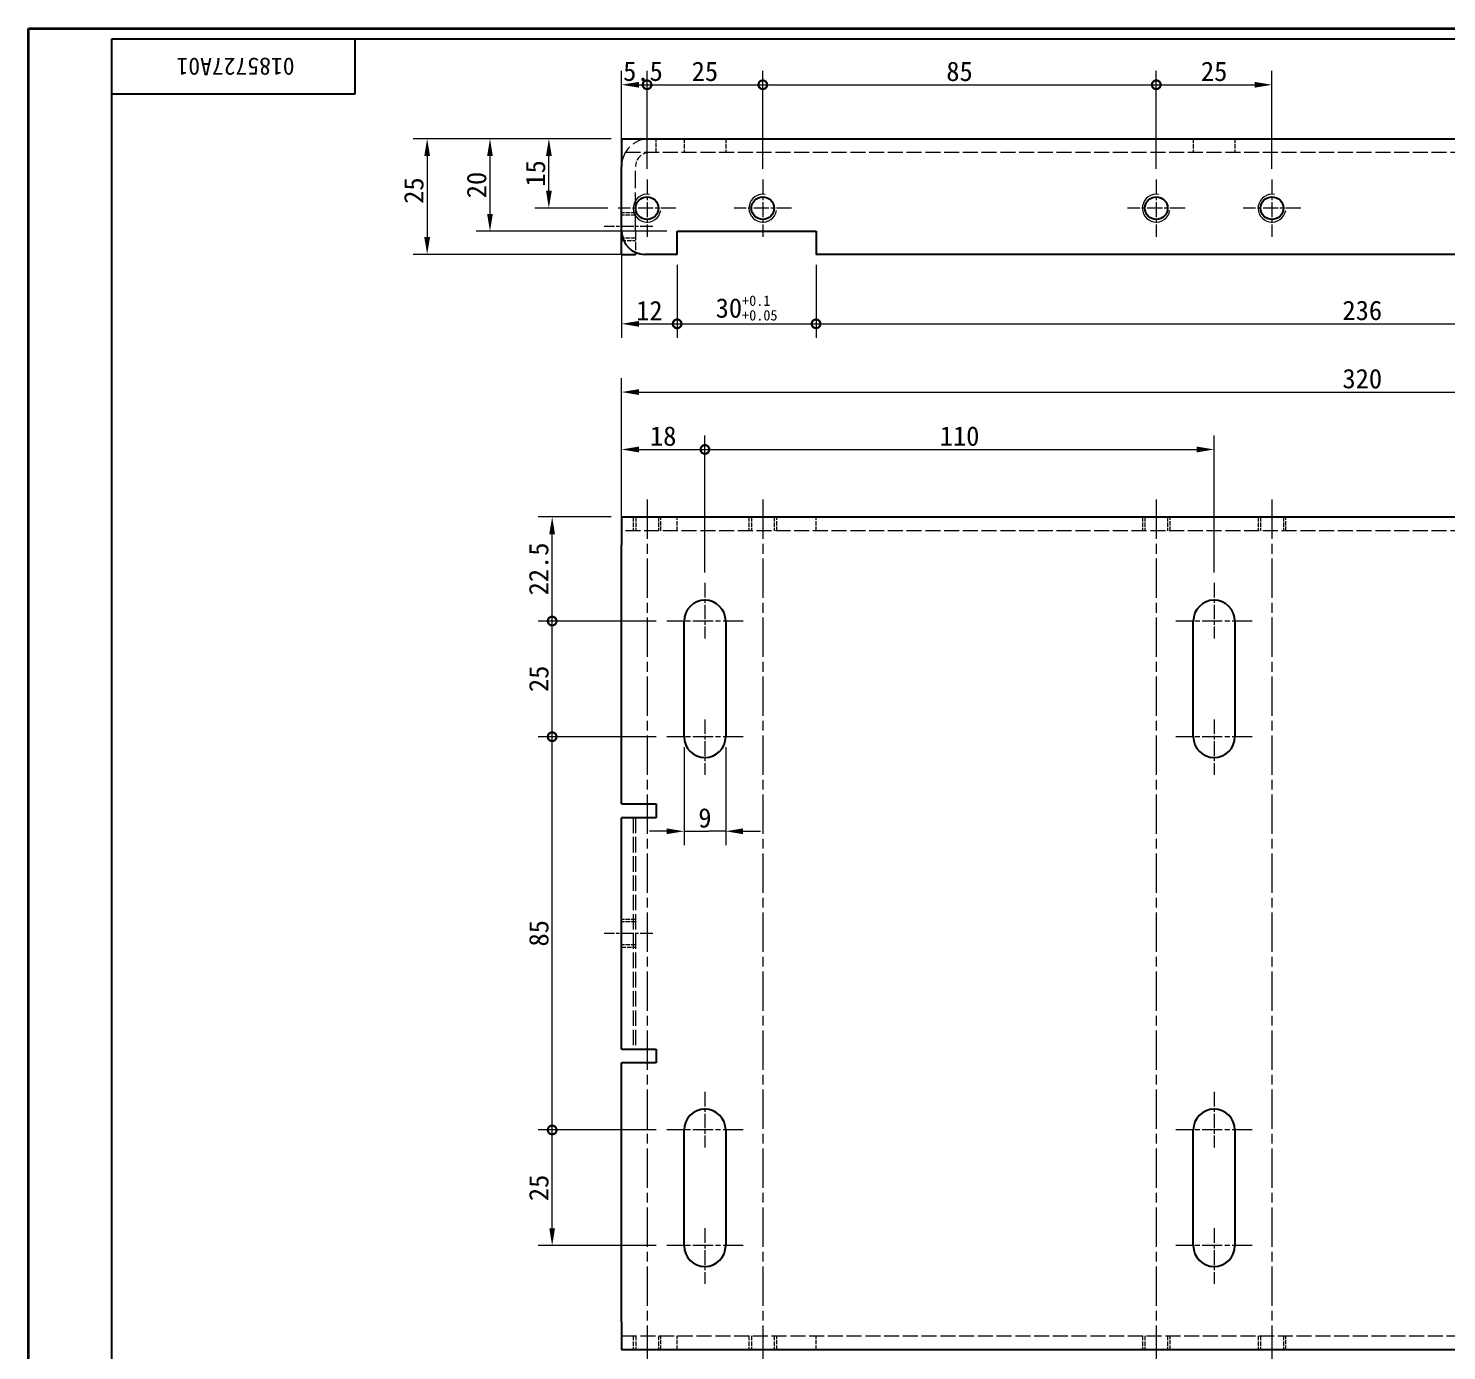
# Model space of a CAD drawing. Header units: millimetres. Extents: x 9 to 622, y 8 to 437.
# Drawn here: x 9 to 315.4, y 151.4 to 437.3 of the extents above; entities that cross this region are included whole.
import ezdxf

# ---------------------------------------------------------------- set-up
doc = ezdxf.new("R2010")
doc.units = ezdxf.units.MM
doc.header["$LTSCALE"] = 1.5
doc.linetypes.add('CHAIN', pattern=[0.3543, 0.2362, -0.0295, 0.0591, -0.0295])
doc.linetypes.add('DASHED', pattern=[0.2067, 0.1654, -0.0413])
for name, color, linetype, lineweight, true_color in [('中心标记 (ISO)', 1, 'CHAIN', 18, 0xff0000), ('中心线 (ISO)', 1, 'CHAIN', 18, 0xff0000), ('尺寸 (ISO)', 7, 'Continuous', 18, 0x008000), ('隐藏 (ISO)', 5, 'DASHED', 18, 0x0000ff)]:
    doc.layers.add(name, color=color, linetype=linetype, lineweight=lineweight, true_color=true_color)
for name, color, linetype, lineweight in [('可见 (ISO)', 7, 'Continuous', 25), ('可见窄的 (ISO)', 7, 'Continuous', 18), ('图框 (ISO)', 7, 'Continuous', 35)]:
    doc.layers.add(name, color=color, linetype=linetype, lineweight=lineweight)
doc.styles.add('文本样式74', font='SimSun.ttf')
doc.styles.add('最新国标', font='simfang.ttf')
doc.dimstyles.new('默认 (GB)', dxfattribs={"dimscale": 1.5, "dimtxt": 2.8, "dimasz": 2.5, "dimexe": 2, "dimexo": 1.5, "dimgap": 0.5, "dimtad": 1, "dimtoh": 1, "dimdsep": 46, "dimtxsty": '最新国标', "dimcen": 0.09, "dimdle": 10, "dimclrd": 256, "dimclre": 256, "dimclrt": 256, "dimaunit": 1, "dimadec": 3, "dimazin": 2, "dimtfac": 0.535714, "dimtdec": 3, "dimtmove": 0, "dimatfit": 3, "dimfxl": 0, "dimtolj": 1, "dimlwd": -1, "dimlwe": -1, "dimarcsym": 0})

# ---------------------------------------------------------------- blocks, each defined once
blk = doc.blocks.new('图框 最新国标')
at = {"layer": '图框 (ISO)'}
for p, q in [((6, 7), (6, 291.5)), ((6, 291.5), (414.5, 291.5))]:
    blk.add_line(p, q, dxfattribs=at)
at = {"layer": '图框 (ISO)', "color": 7, "linetype": 'Continuous', "lineweight": 25}
for p, q in [((18, 290), (413, 290)), ((18, 7), (18, 290)), ((18, 290), (413, 290)), ((53, 290), (53, 282)), ((53, 282), (18, 282))]:
    blk.add_line(p, q, dxfattribs=at)
at = {"layer": '图框 (ISO)', "style": '文本样式74'}
blk.add_attdef('零件代号_001', (44.34, 287.25), '', height=2.5, rotation=180, dxfattribs=at)
blk = doc.blocks.new('_DotSmall')
at = {"color": 0, "linetype": 'ByBlock', "const_width": 0.5}
blk.add_lwpolyline([(-0.0625, 0, 1), (0.0625, 0, 1)], format="xyb", close=True, dxfattribs=at)
blk = doc.blocks.new('*D5')
at = {"layer": 'Defpoints', "color": 0, "transparency": 16777216}
for p in [(142.65, 425.06), (137.15, 407.39), (142.65, 404.6)]:
    blk.add_point(p, dxfattribs=at)
at = {"layer": '尺寸 (ISO)', "color": 116, "true_color": 0x00803f, "transparency": 16777216}
for p, q in [((137.15, 409.64), (137.15, 428.06)), ((142.65, 406.85), (142.65, 428.06)), ((140.9, 425.06), (142.65, 425.06))]:
    blk.add_line(p, q, dxfattribs=at)
blk.add_solid([(140.9, 425.68), (140.9, 424.43), (137.15, 425.06)], dxfattribs=at)
at = {"layer": '尺寸 (ISO)', "color": 116, "true_color": 0x00803f, "transparency": 16777216, "xscale": 3.75, "yscale": 3.75, "zscale": 3.75}
blk.add_blockref('_DotSmall', (142.65, 425.06), dxfattribs=at)
at = {"layer": '尺寸 (ISO)', "transparency": 16777216, "insert": (141.77, 427.95), "char_height": 4.2, "attachment_point": 5, "style": '最新国标'}
blk.add_mtext('\\A1;5.5', dxfattribs=at)
blk = doc.blocks.new('*D7')
at = {"layer": 'Defpoints', "color": 0, "transparency": 16777216}
for p in [(167.65, 425.06), (142.65, 404.6), (167.65, 404.6)]:
    blk.add_point(p, dxfattribs=at)
at = {"layer": '尺寸 (ISO)', "color": 116, "true_color": 0x00803f, "transparency": 16777216}
for p, q in [((142.65, 406.85), (142.65, 428.06)), ((167.65, 406.85), (167.65, 428.06)), ((142.65, 425.06), (167.65, 425.06))]:
    blk.add_line(p, q, dxfattribs=at)
at = {"layer": '尺寸 (ISO)', "color": 116, "true_color": 0x00803f, "transparency": 16777216, "xscale": 3.75, "yscale": 3.75, "zscale": 3.75, "rotation": 180}
blk.add_blockref('_DotSmall', (142.65, 425.06), dxfattribs=at)
at = {"layer": '尺寸 (ISO)', "color": 116, "true_color": 0x00803f, "transparency": 16777216, "xscale": 3.75, "yscale": 3.75, "zscale": 3.75}
blk.add_blockref('_DotSmall', (167.65, 425.06), dxfattribs=at)
at = {"layer": '尺寸 (ISO)', "transparency": 16777216, "insert": (155.15, 427.93), "char_height": 4.2, "attachment_point": 5, "style": '最新国标'}
blk.add_mtext('\\A1;25', dxfattribs=at)
blk = doc.blocks.new('*D8')
at = {"layer": 'Defpoints', "color": 0, "transparency": 16777216}
for p in [(252.65, 425.06), (167.65, 404.6), (252.65, 404.6)]:
    blk.add_point(p, dxfattribs=at)
at = {"layer": '尺寸 (ISO)', "color": 116, "true_color": 0x00803f, "transparency": 16777216}
for p, q in [((167.65, 406.85), (167.65, 428.06)), ((252.65, 406.85), (252.65, 428.06)), ((167.65, 425.06), (252.65, 425.06))]:
    blk.add_line(p, q, dxfattribs=at)
at = {"layer": '尺寸 (ISO)', "color": 116, "true_color": 0x00803f, "transparency": 16777216, "xscale": 3.75, "yscale": 3.75, "zscale": 3.75, "rotation": 180}
blk.add_blockref('_DotSmall', (167.65, 425.06), dxfattribs=at)
at = {"layer": '尺寸 (ISO)', "color": 116, "true_color": 0x00803f, "transparency": 16777216, "xscale": 3.75, "yscale": 3.75, "zscale": 3.75}
blk.add_blockref('_DotSmall', (252.65, 425.06), dxfattribs=at)
at = {"layer": '尺寸 (ISO)', "transparency": 16777216, "insert": (210.15, 427.93), "char_height": 4.2, "attachment_point": 5, "style": '最新国标'}
blk.add_mtext('\\A1;85', dxfattribs=at)
blk = doc.blocks.new('*D9')
at = {"layer": 'Defpoints', "color": 0, "transparency": 16777216}
for p in [(277.65, 425.06), (252.65, 404.6), (277.65, 404.6)]:
    blk.add_point(p, dxfattribs=at)
at = {"layer": '尺寸 (ISO)', "color": 116, "true_color": 0x00803f, "transparency": 16777216}
for p, q in [((252.65, 406.85), (252.65, 428.06)), ((277.65, 406.85), (277.65, 428.06)), ((252.65, 425.06), (273.9, 425.06))]:
    blk.add_line(p, q, dxfattribs=at)
blk.add_solid([(273.9, 425.68), (273.9, 424.43), (277.65, 425.06)], dxfattribs=at)
at = {"layer": '尺寸 (ISO)', "color": 116, "true_color": 0x00803f, "transparency": 16777216, "xscale": 3.75, "yscale": 3.75, "zscale": 3.75, "rotation": 180}
blk.add_blockref('_DotSmall', (252.65, 425.06), dxfattribs=at)
at = {"layer": '尺寸 (ISO)', "transparency": 16777216, "insert": (265.15, 427.93), "char_height": 4.2, "attachment_point": 5, "style": '最新国标'}
blk.add_mtext('\\A1;25', dxfattribs=at)
blk = doc.blocks.new('*D10')
at = {"layer": 'Defpoints', "color": 0, "transparency": 16777216}
for p in [(137.15, 393.39), (149.15, 388.39), (149.15, 373.39)]:
    blk.add_point(p, dxfattribs=at)
at = {"layer": '尺寸 (ISO)', "color": 116, "true_color": 0x00803f, "transparency": 16777216}
for p, q in [((137.15, 391.14), (137.15, 370.39)), ((149.15, 386.14), (149.15, 370.39)), ((140.9, 373.39), (149.15, 373.39))]:
    blk.add_line(p, q, dxfattribs=at)
blk.add_solid([(140.9, 374.01), (140.9, 372.76), (137.15, 373.39)], dxfattribs=at)
at = {"layer": '尺寸 (ISO)', "color": 116, "true_color": 0x00803f, "transparency": 16777216, "xscale": 3.75, "yscale": 3.75, "zscale": 3.75}
blk.add_blockref('_DotSmall', (149.15, 373.39), dxfattribs=at)
at = {"layer": '尺寸 (ISO)', "transparency": 16777216, "insert": (143.15, 376.24), "char_height": 4.2, "attachment_point": 5, "style": '最新国标'}
blk.add_mtext('\\A1;12', dxfattribs=at)
blk = doc.blocks.new('*D11')
at = {"layer": 'Defpoints', "color": 0, "transparency": 16777216}
for p in [(149.15, 388.39), (179.15, 388.39), (179.15, 373.39)]:
    blk.add_point(p, dxfattribs=at)
at = {"layer": '尺寸 (ISO)', "color": 116, "true_color": 0x00803f, "transparency": 16777216}
for p, q in [((149.15, 386.14), (149.15, 370.39)), ((179.15, 386.14), (179.15, 370.39)), ((149.15, 373.39), (179.15, 373.39))]:
    blk.add_line(p, q, dxfattribs=at)
at = {"layer": '尺寸 (ISO)', "color": 116, "true_color": 0x00803f, "transparency": 16777216, "xscale": 3.75, "yscale": 3.75, "zscale": 3.75, "rotation": 180}
blk.add_blockref('_DotSmall', (149.15, 373.39), dxfattribs=at)
at = {"layer": '尺寸 (ISO)', "color": 116, "true_color": 0x00803f, "transparency": 16777216, "xscale": 3.75, "yscale": 3.75, "zscale": 3.75}
blk.add_blockref('_DotSmall', (179.15, 373.39), dxfattribs=at)
at = {"layer": '尺寸 (ISO)', "transparency": 16777216, "insert": (164.15, 376.81), "char_height": 4.2, "attachment_point": 5, "style": '最新国标'}
blk.add_mtext('\\A1;30{\\H2.25;\\S+0.1^ +0.05;}', dxfattribs=at)
blk = doc.blocks.new('*D12')
at = {"layer": 'Defpoints', "color": 0, "transparency": 16777216}
for p in [(179.15, 388.39), (415.15, 388.39), (415.15, 373.39)]:
    blk.add_point(p, dxfattribs=at)
at = {"layer": '尺寸 (ISO)', "color": 116, "true_color": 0x00803f, "transparency": 16777216}
for p, q in [((179.15, 386.14), (179.15, 370.39)), ((415.15, 386.14), (415.15, 370.39)), ((179.15, 373.39), (415.15, 373.39))]:
    blk.add_line(p, q, dxfattribs=at)
at = {"layer": '尺寸 (ISO)', "color": 116, "true_color": 0x00803f, "transparency": 16777216, "xscale": 3.75, "yscale": 3.75, "zscale": 3.75, "rotation": 180}
blk.add_blockref('_DotSmall', (179.15, 373.39), dxfattribs=at)
at = {"layer": '尺寸 (ISO)', "color": 116, "true_color": 0x00803f, "transparency": 16777216, "xscale": 3.75, "yscale": 3.75, "zscale": 3.75}
blk.add_blockref('_DotSmall', (415.15, 373.39), dxfattribs=at)
at = {"layer": '尺寸 (ISO)', "transparency": 16777216, "insert": (297.15, 376.26), "char_height": 4.2, "attachment_point": 5, "style": '最新国标'}
blk.add_mtext('\\A1;236', dxfattribs=at)
blk = doc.blocks.new('*D14')
at = {"layer": 'Defpoints', "color": 0, "transparency": 16777216}
for p in [(137.15, 413.39), (108.72, 393.39), (149.15, 393.39)]:
    blk.add_point(p, dxfattribs=at)
at = {"layer": '尺寸 (ISO)', "color": 116, "true_color": 0x00803f, "transparency": 16777216}
for p, q in [((134.9, 413.39), (105.72, 413.39)), ((108.72, 409.64), (108.72, 397.14)), ((146.9, 393.39), (105.72, 393.39))]:
    blk.add_line(p, q, dxfattribs=at)
for points in [[(108.09, 409.64), (109.34, 409.64), (108.72, 413.39)], [(108.09, 397.14), (109.34, 397.14), (108.72, 393.39)]]:
    blk.add_solid(points, dxfattribs=at)
at = {"layer": '尺寸 (ISO)', "transparency": 16777216, "insert": (105.84, 403.39), "char_height": 4.2, "attachment_point": 5, "rotation": 90, "style": '最新国标'}
blk.add_mtext('\\A1;20', dxfattribs=at)
blk = doc.blocks.new('*D15')
at = {"layer": 'Defpoints', "color": 0, "transparency": 16777216}
for p in [(137.15, 413.39), (95.15, 388.39), (142.15, 388.39)]:
    blk.add_point(p, dxfattribs=at)
at = {"layer": '尺寸 (ISO)', "color": 116, "true_color": 0x00803f, "transparency": 16777216}
for p, q in [((134.9, 413.39), (92.15, 413.39)), ((95.15, 409.64), (95.15, 392.14)), ((139.9, 388.39), (92.15, 388.39))]:
    blk.add_line(p, q, dxfattribs=at)
for points in [[(94.52, 409.64), (95.77, 409.64), (95.15, 413.39)], [(94.52, 392.14), (95.77, 392.14), (95.15, 388.39)]]:
    blk.add_solid(points, dxfattribs=at)
at = {"layer": '尺寸 (ISO)', "transparency": 16777216, "insert": (92.28, 402.18), "char_height": 4.2, "attachment_point": 5, "rotation": 90, "style": '最新国标'}
blk.add_mtext('\\A1;25', dxfattribs=at)
blk = doc.blocks.new('*D17')
at = {"layer": 'Defpoints', "color": 0, "transparency": 16777216}
for p in [(122.15, 199.14), (146.9, 199.14), (146.9, 174.14)]:
    blk.add_point(p, dxfattribs=at)
at = {"layer": '尺寸 (ISO)', "color": 116, "true_color": 0x00803f, "transparency": 16777216}
for p, q in [((144.65, 199.14), (119.15, 199.14)), ((122.15, 177.89), (122.15, 199.14)), ((144.65, 174.14), (119.15, 174.14))]:
    blk.add_line(p, q, dxfattribs=at)
blk.add_solid([(121.52, 177.89), (122.77, 177.89), (122.15, 174.14)], dxfattribs=at)
at = {"layer": '尺寸 (ISO)', "color": 116, "true_color": 0x00803f, "transparency": 16777216, "xscale": 3.75, "yscale": 3.75, "zscale": 3.75, "rotation": 90}
blk.add_blockref('_DotSmall', (122.15, 199.14), dxfattribs=at)
at = {"layer": '尺寸 (ISO)', "transparency": 16777216, "insert": (119.28, 186.62), "char_height": 4.2, "attachment_point": 5, "rotation": 90, "style": '最新国标'}
blk.add_mtext('\\A1;25', dxfattribs=at)
blk = doc.blocks.new('*D18')
at = {"layer": 'Defpoints', "color": 0, "transparency": 16777216}
for p in [(122.15, 331.64), (137.15, 331.64), (146.9, 309.14)]:
    blk.add_point(p, dxfattribs=at)
at = {"layer": '尺寸 (ISO)', "color": 116, "true_color": 0x00803f, "transparency": 16777216}
for p, q in [((134.9, 331.64), (119.15, 331.64)), ((122.15, 309.14), (122.15, 327.89)), ((144.65, 309.14), (119.15, 309.14))]:
    blk.add_line(p, q, dxfattribs=at)
blk.add_solid([(121.52, 327.89), (122.77, 327.89), (122.15, 331.64)], dxfattribs=at)
at = {"layer": '尺寸 (ISO)', "color": 116, "true_color": 0x00803f, "transparency": 16777216, "xscale": 3.75, "yscale": 3.75, "zscale": 3.75, "rotation": 270}
blk.add_blockref('_DotSmall', (122.15, 309.14), dxfattribs=at)
at = {"layer": '尺寸 (ISO)', "transparency": 16777216, "insert": (119.26, 320.4), "char_height": 4.2, "attachment_point": 5, "rotation": 90, "style": '最新国标'}
blk.add_mtext('\\A1;22.5', dxfattribs=at)
blk = doc.blocks.new('*D19')
at = {"layer": 'Defpoints', "color": 0, "transparency": 16777216}
for p in [(122.15, 309.14), (146.9, 309.14), (146.9, 284.14)]:
    blk.add_point(p, dxfattribs=at)
at = {"layer": '尺寸 (ISO)', "color": 116, "true_color": 0x00803f, "transparency": 16777216}
for p, q in [((144.65, 309.14), (119.15, 309.14)), ((122.15, 284.14), (122.15, 309.14)), ((144.65, 284.14), (119.15, 284.14))]:
    blk.add_line(p, q, dxfattribs=at)
at = {"layer": '尺寸 (ISO)', "color": 116, "true_color": 0x00803f, "transparency": 16777216, "xscale": 3.75, "yscale": 3.75, "zscale": 3.75}
for p, rotation in [((122.15, 309.14), 90), ((122.15, 284.14), 270)]:
    blk.add_blockref('_DotSmall', p, dxfattribs=dict(at, rotation=rotation))
at = {"layer": '尺寸 (ISO)', "transparency": 16777216, "insert": (119.28, 296.65), "char_height": 4.2, "attachment_point": 5, "rotation": 90, "style": '最新国标'}
blk.add_mtext('\\A1;25', dxfattribs=at)
blk = doc.blocks.new('*D20')
at = {"layer": 'Defpoints', "color": 0, "transparency": 16777216}
for p in [(122.15, 284.14), (146.9, 284.14), (146.9, 199.14)]:
    blk.add_point(p, dxfattribs=at)
at = {"layer": '尺寸 (ISO)', "color": 116, "true_color": 0x00803f, "transparency": 16777216}
for p, q in [((144.65, 284.14), (119.15, 284.14)), ((122.15, 199.14), (122.15, 284.14)), ((144.65, 199.14), (119.15, 199.14))]:
    blk.add_line(p, q, dxfattribs=at)
at = {"layer": '尺寸 (ISO)', "color": 116, "true_color": 0x00803f, "transparency": 16777216, "xscale": 3.75, "yscale": 3.75, "zscale": 3.75}
for p, rotation in [((122.15, 284.14), 90), ((122.15, 199.14), 270)]:
    blk.add_blockref('_DotSmall', p, dxfattribs=dict(at, rotation=rotation))
at = {"layer": '尺寸 (ISO)', "transparency": 16777216, "insert": (119.28, 241.65), "char_height": 4.2, "attachment_point": 5, "rotation": 90, "style": '最新国标'}
blk.add_mtext('\\A1;85', dxfattribs=at)
blk = doc.blocks.new('*D21')
at = {"layer": 'Defpoints', "color": 0, "transparency": 16777216}
for p in [(121.44, 413.39), (137.15, 413.39), (136.44, 398.39)]:
    blk.add_point(p, dxfattribs=at)
at = {"layer": '尺寸 (ISO)', "color": 116, "true_color": 0x00803f, "transparency": 16777216}
for p, q in [((134.9, 413.39), (118.44, 413.39)), ((121.44, 402.14), (121.44, 409.64)), ((134.19, 398.39), (118.44, 398.39))]:
    blk.add_line(p, q, dxfattribs=at)
for points in [[(120.82, 409.64), (122.07, 409.64), (121.44, 413.39)], [(120.82, 402.14), (122.07, 402.14), (121.44, 398.39)]]:
    blk.add_solid(points, dxfattribs=at)
at = {"layer": '尺寸 (ISO)', "transparency": 16777216, "insert": (118.57, 405.89), "char_height": 4.2, "attachment_point": 5, "rotation": 90, "style": '最新国标'}
blk.add_mtext('\\A1;15', dxfattribs=at)
blk = doc.blocks.new('*D27')
at = {"layer": 'Defpoints', "color": 0, "transparency": 16777216}
for p in [(155.15, 346.23), (137.15, 325.64), (155.15, 317.39)]:
    blk.add_point(p, dxfattribs=at)
at = {"layer": '尺寸 (ISO)', "color": 116, "true_color": 0x00803f, "transparency": 16777216}
for p, q in [((137.15, 327.89), (137.15, 349.23)), ((140.9, 346.23), (155.15, 346.23)), ((155.15, 319.64), (155.15, 349.23))]:
    blk.add_line(p, q, dxfattribs=at)
blk.add_solid([(140.9, 346.85), (140.9, 345.6), (137.15, 346.23)], dxfattribs=at)
at = {"layer": '尺寸 (ISO)', "color": 116, "true_color": 0x00803f, "transparency": 16777216, "xscale": 3.75, "yscale": 3.75, "zscale": 3.75}
blk.add_blockref('_DotSmall', (155.15, 346.23), dxfattribs=at)
at = {"layer": '尺寸 (ISO)', "transparency": 16777216, "insert": (146.13, 349.1), "char_height": 4.2, "attachment_point": 5, "style": '最新国标'}
blk.add_mtext('\\A1;18', dxfattribs=at)
blk = doc.blocks.new('*D28')
at = {"layer": 'Defpoints', "color": 0, "transparency": 16777216}
for p in [(265.15, 346.23), (155.15, 317.39), (265.15, 317.39)]:
    blk.add_point(p, dxfattribs=at)
at = {"layer": '尺寸 (ISO)', "color": 116, "true_color": 0x00803f, "transparency": 16777216}
for p, q in [((155.15, 319.64), (155.15, 349.23)), ((155.15, 346.23), (261.4, 346.23)), ((265.15, 319.64), (265.15, 349.23))]:
    blk.add_line(p, q, dxfattribs=at)
blk.add_solid([(261.4, 346.85), (261.4, 345.6), (265.15, 346.23)], dxfattribs=at)
at = {"layer": '尺寸 (ISO)', "color": 116, "true_color": 0x00803f, "transparency": 16777216, "xscale": 3.75, "yscale": 3.75, "zscale": 3.75, "rotation": 180}
blk.add_blockref('_DotSmall', (155.15, 346.23), dxfattribs=at)
at = {"layer": '尺寸 (ISO)', "transparency": 16777216, "insert": (210.16, 349.1), "char_height": 4.2, "attachment_point": 5, "style": '最新国标'}
blk.add_mtext('\\A1;110', dxfattribs=at)
blk = doc.blocks.new('*D29')
at = {"layer": 'Defpoints', "color": 0, "transparency": 16777216}
for p in [(150.65, 284.14), (159.65, 284.14), (159.65, 263.7)]:
    blk.add_point(p, dxfattribs=at)
at = {"layer": '尺寸 (ISO)', "color": 116, "true_color": 0x00803f, "transparency": 16777216}
for p, q in [((150.65, 281.89), (150.65, 260.7)), ((159.65, 281.89), (159.65, 260.7)), ((146.9, 263.7), (143.15, 263.7)), ((150.65, 263.7), (154.4, 263.7)), ((154.4, 263.7), (155.9, 263.7)), ((159.65, 263.7), (155.9, 263.7)), ((163.4, 263.7), (167.15, 263.7))]:
    blk.add_line(p, q, dxfattribs=at)
for points in [[(146.9, 264.33), (146.9, 263.08), (150.65, 263.7)], [(163.4, 264.33), (163.4, 263.08), (159.65, 263.7)]]:
    blk.add_solid(points, dxfattribs=at)
at = {"layer": '尺寸 (ISO)', "transparency": 16777216, "insert": (155.15, 266.58), "char_height": 4.2, "attachment_point": 5, "style": '最新国标'}
blk.add_mtext('\\A1;9', dxfattribs=at)
blk = doc.blocks.new('*D45')
at = {"layer": 'Defpoints', "color": 0, "transparency": 16777216}
for p in [(457.15, 358.64), (137.15, 325.64), (457.15, 325.64)]:
    blk.add_point(p, dxfattribs=at)
at = {"layer": '尺寸 (ISO)', "color": 116, "true_color": 0x00803f, "transparency": 16777216}
for p, q in [((137.15, 327.89), (137.15, 361.64)), ((457.15, 327.89), (457.15, 361.64)), ((140.9, 358.64), (453.4, 358.64))]:
    blk.add_line(p, q, dxfattribs=at)
for points in [[(140.9, 359.26), (140.9, 358.01), (137.15, 358.64)], [(453.4, 359.26), (453.4, 358.01), (457.15, 358.64)]]:
    blk.add_solid(points, dxfattribs=at)
at = {"layer": '尺寸 (ISO)', "transparency": 16777216, "insert": (297.15, 361.51), "char_height": 4.2, "attachment_point": 5, "style": '最新国标'}
blk.add_mtext('\\A1;320', dxfattribs=at)

msp = doc.modelspace()

# ---------------------------------------------------------------- linework, layer by layer
at = {"layer": '中心标记 (ISO)', "ltscale": 9.198475}
for p, q in [((142.6497, 404.5959), (142.6497, 392.1789)), ((167.6497, 404.5959), (167.6497, 392.1789)), ((252.6497, 404.5959), (252.6497, 392.1789)), ((277.6497, 404.5959), (277.6497, 392.1789)), ((148.8582, 398.3874), (136.4412, 398.3874)), ((173.8582, 398.3874), (161.4412, 398.3874)), ((258.8582, 398.3874), (246.4412, 398.3874)), ((283.8582, 398.3874), (271.4412, 398.3874))]:
    msp.add_line(p, q, dxfattribs=at)
at = {"layer": '中心标记 (ISO)', "ltscale": 8.88956}
for p, q in [((155.1497, 317.3897), (155.1497, 305.3897)), ((265.1497, 317.3897), (265.1497, 305.3897)), ((155.1497, 287.8897), (155.1497, 275.8897)), ((265.1497, 287.8897), (265.1497, 275.8897)), ((155.1497, 207.3897), (155.1497, 195.3897)), ((265.1497, 207.3897), (265.1497, 195.3897)), ((155.1497, 177.8897), (155.1497, 165.8897)), ((265.1497, 177.8897), (265.1497, 165.8897))]:
    msp.add_line(p, q, dxfattribs=at)
at = {"layer": '中心标记 (ISO)', "ltscale": 12.223182}
for p, q in [((163.3997, 309.1397), (146.8997, 309.1397)), ((273.3997, 309.1397), (256.8997, 309.1397)), ((163.3997, 284.1397), (146.8997, 284.1397)), ((273.3997, 284.1397), (256.8997, 284.1397)), ((163.3997, 199.1397), (146.8997, 199.1397)), ((273.3997, 199.1397), (256.8997, 199.1397)), ((163.3997, 174.1397), (146.8997, 174.1397)), ((273.3997, 174.1397), (256.8997, 174.1397))]:
    msp.add_line(p, q, dxfattribs=at)
at = {"layer": '中心线 (ISO)', "ltscale": 7.778352}
for p, q in [((143.8997, 394.3874), (133.3997, 394.3874)), ((143.8997, 241.6397), (133.3997, 241.6397))]:
    msp.add_line(p, q, dxfattribs=at)
at = {"layer": '中心线 (ISO)', "ltscale": 23.990969}
for p, q in [((142.6497, 335.3897), (142.6497, 147.8897)), ((167.6497, 335.3897), (167.6497, 147.8897)), ((252.6497, 335.3897), (252.6497, 147.8897)), ((277.6497, 335.3897), (277.6497, 147.8897))]:
    msp.add_line(p, q, dxfattribs=at)
at = {"layer": '可见 (ISO)'}
for p, q in [((137.1497, 413.3874), (457.1497, 413.3874)), ((137.1497, 413.3874), (137.1497, 407.3874)), ((137.1497, 393.3874), (137.1497, 407.3874)), ((137.1497, 388.3874), (137.1497, 393.3874)), ((149.1497, 388.3874), (149.1497, 393.3874)), ((149.1497, 393.3874), (179.1497, 393.3874)), ((179.1497, 393.3874), (179.1497, 388.3874)), ((137.1497, 388.3874), (140.1497, 388.3874)), ((140.1497, 388.8048), (140.1497, 388.3874)), ((149.1497, 388.3874), (142.1497, 388.3874)), ((415.1497, 388.3874), (179.1497, 388.3874)), ((137.1497, 331.6397), (457.1497, 331.6397)), ((137.1497, 331.6397), (137.1497, 325.6397)), ((137.1497, 269.6397), (137.1497, 325.6397)), ((150.6497, 284.1397), (150.6497, 309.1397)), ((159.6497, 309.1397), (159.6497, 284.1397)), ((260.6497, 284.1397), (260.6497, 309.1397)), ((269.6497, 309.1397), (269.6497, 284.1397)), ((137.1497, 269.6397), (144.6497, 269.6397)), ((144.6497, 269.6397), (144.6497, 266.6397)), ((137.1497, 216.6397), (137.1497, 266.6397)), ((143.1497, 266.6397), (137.1497, 266.6397)), ((144.6497, 266.6397), (143.1497, 266.6397)), ((137.1497, 216.6397), (143.1497, 216.6397)), ((143.1497, 216.6397), (144.6497, 216.6397)), ((144.6497, 216.6397), (144.6497, 213.6397)), ((144.6497, 213.6397), (137.1497, 213.6397)), ((137.1497, 157.6397), (137.1497, 213.6397)), ((150.6497, 174.1397), (150.6497, 199.1397)), ((159.6497, 199.1397), (159.6497, 174.1397)), ((260.6497, 174.1397), (260.6497, 199.1397)), ((269.6497, 199.1397), (269.6497, 174.1397)), ((137.1497, 157.6397), (137.1497, 151.6397)), ((457.1497, 151.6397), (137.1497, 151.6397))]:
    msp.add_line(p, q, dxfattribs=at)
for centre in [(142.6497, 398.3874), (167.6497, 398.3874), (252.6497, 398.3874), (277.6497, 398.3874)]:
    msp.add_circle(centre, 2.4585, dxfattribs=at)
for centre, radius, start, end in [((142.1497, 393.3874), 5, 180, 270), ((155.1497, 309.1397), 4.5, 0, 180), ((265.1497, 309.1397), 4.5, 0, 180), ((155.1497, 284.1397), 4.5, 180, 0), ((265.1497, 284.1397), 4.5, 180, 0), ((155.1497, 199.1397), 4.5, 0, 180), ((265.1497, 199.1397), 4.5, 0, 180), ((155.1497, 174.1397), 4.5, 180, 0), ((265.1497, 174.1397), 4.5, 180, 0)]:
    msp.add_arc(centre, radius, start, end, dxfattribs=at)
at = {"layer": '可见窄的 (ISO)'}
for centre in [(142.6497, 398.3874), (167.6497, 398.3874), (252.6497, 398.3874), (277.6497, 398.3874)]:
    msp.add_arc(centre, 3, 80, 350, dxfattribs=at)
at = {"layer": '隐藏 (ISO)', "ltscale": 3.809293}
for p, q in [((144.6497, 410.3874), (144.6497, 413.3874)), ((150.6497, 413.3874), (150.6497, 410.3874)), ((159.6497, 413.3874), (159.6497, 410.3874)), ((260.6497, 413.3874), (260.6497, 410.3874)), ((269.6497, 413.3874), (269.6497, 410.3874)), ((140.1497, 397.3874), (137.1497, 397.3874)), ((140.1497, 396.8459), (137.1497, 396.8459)), ((140.1497, 391.9289), (137.1497, 391.9289)), ((137.1497, 391.3874), (140.1497, 391.3874)), ((139.6497, 331.6397), (139.6497, 328.6397)), ((140.1912, 331.6397), (140.1912, 328.6397)), ((145.1082, 331.6397), (145.1082, 328.6397)), ((145.6497, 328.6397), (145.6497, 331.6397)), ((149.1497, 328.6397), (149.1497, 331.6397)), ((164.6497, 331.6397), (164.6497, 328.6397)), ((165.1912, 331.6397), (165.1912, 328.6397)), ((170.1082, 331.6397), (170.1082, 328.6397)), ((170.6497, 328.6397), (170.6497, 331.6397)), ((179.1497, 328.6397), (179.1497, 331.6397)), ((249.6497, 331.6397), (249.6497, 328.6397)), ((250.1912, 331.6397), (250.1912, 328.6397)), ((255.1082, 331.6397), (255.1082, 328.6397)), ((255.6497, 328.6397), (255.6497, 331.6397)), ((274.6497, 331.6397), (274.6497, 328.6397)), ((275.1912, 331.6397), (275.1912, 328.6397)), ((280.1082, 331.6397), (280.1082, 328.6397)), ((280.6497, 328.6397), (280.6497, 331.6397)), ((140.1497, 244.6397), (137.1497, 244.6397)), ((140.1497, 244.0982), (137.1497, 244.0982)), ((140.1497, 239.1812), (137.1497, 239.1812)), ((137.1497, 238.6397), (140.1497, 238.6397)), ((139.6497, 154.6397), (139.6497, 151.6397)), ((140.1912, 154.6397), (140.1912, 151.6397)), ((145.1082, 154.6397), (145.1082, 151.6397)), ((145.6497, 151.6397), (145.6497, 154.6397)), ((149.1497, 151.6397), (149.1497, 154.6397)), ((164.6497, 154.6397), (164.6497, 151.6397)), ((165.1912, 154.6397), (165.1912, 151.6397)), ((170.1082, 154.6397), (170.1082, 151.6397)), ((170.6497, 151.6397), (170.6497, 154.6397)), ((179.1497, 151.6397), (179.1497, 154.6397)), ((249.6497, 154.6397), (249.6497, 151.6397)), ((250.1912, 154.6397), (250.1912, 151.6397)), ((255.1082, 154.6397), (255.1082, 151.6397)), ((255.6497, 151.6397), (255.6497, 154.6397)), ((274.6497, 154.6397), (274.6497, 151.6397)), ((275.1912, 154.6397), (275.1912, 151.6397)), ((280.1082, 154.6397), (280.1082, 151.6397)), ((280.6497, 151.6397), (280.6497, 154.6397))]:
    msp.add_line(p, q, dxfattribs=at)
at = {"layer": '隐藏 (ISO)', "ltscale": 13.06445}
for p, q in [((457.1497, 410.3874), (137.1497, 410.3874)), ((457.1497, 328.6397), (137.1497, 328.6397)), ((137.1497, 154.6397), (457.1497, 154.6397))]:
    msp.add_line(p, q, dxfattribs=at)
at = {"layer": '隐藏 (ISO)', "ltscale": 15.051335}
msp.add_line((140.1497, 393.3874), (140.1497, 407.3874), dxfattribs=at)
at = {"layer": '隐藏 (ISO)', "ltscale": 7.360152}
msp.add_line((140.1497, 393.3874), (140.1497, 388.8048), dxfattribs=at)
at = {"layer": '隐藏 (ISO)', "ltscale": 13.438693}
for p, q in [((139.6497, 266.6397), (139.6497, 216.6397)), ((140.1497, 266.6397), (140.1497, 216.6397))]:
    msp.add_line(p, q, dxfattribs=at)
at = {"layer": '隐藏 (ISO)', "ltscale": 15.198803}
msp.add_arc((143.1497, 407.3874), 6, 90, 180, dxfattribs=at)
at = {"layer": '隐藏 (ISO)', "ltscale": 5.983681}
msp.add_arc((143.1497, 407.3874), 3, 90, 180, dxfattribs=at)

# ---------------------------------------------------------------- block references
at = {"xscale": 1.5, "yscale": 1.5, "zscale": 1.5}
msp.add_blockref('图框 最新国标', (0, 0), dxfattribs=at).add_auto_attribs({'零件代号_001': '0185727A01'})

# ---------------------------------------------------------------- dimensions: what is measured, and where the dimension line sits
at = {"layer": '尺寸 (ISO)', "color": 116, "true_color": 0x00803f}
for base, p1, p2, angle, override, picture, middle in [((142.6497, 425.0596), (137.1497, 407.3874), (142.6497, 404.5959), 180, {"dimgap": 0.5, "dimtoh": 0, "dimdec": 2, "dimblk2": 'DotSmall', "dimsah": 1, "dimdle": 0, "dimtol": 0, "dimlim": 0, "dimtp": 0, "dimtm": 0, "dimtdec": 3, "dimtofl": 1, "dimatfit": 1}, '*D5', (141.7747, 425.0596)), ((167.6497, 425.0596), (142.6497, 404.5959), (167.6497, 404.5959), 180, {"dimgap": 0.5, "dimtoh": 0, "dimdec": 2, "dimblk1": 'DotSmall', "dimblk2": 'DotSmall', "dimsah": 1, "dimdle": 0, "dimtol": 0, "dimlim": 0, "dimtp": 0, "dimtm": 0, "dimtdec": 3, "dimtofl": 0, "dimatfit": 1}, '*D7', (155.1497, 425.0596)), ((252.6497, 425.0596), (167.6497, 404.5959), (252.6497, 404.5959), 180, {"dimgap": 0.5, "dimtoh": 0, "dimdec": 2, "dimblk1": 'DotSmall', "dimblk2": 'DotSmall', "dimsah": 1, "dimdle": 0, "dimtol": 0, "dimlim": 0, "dimtp": 0, "dimtm": 0, "dimtdec": 3, "dimtofl": 0, "dimatfit": 1}, '*D8', (210.1497, 425.0596)), ((277.6497, 425.0596), (252.6497, 404.5959), (277.6497, 404.5959), 180, {"dimgap": 0.5, "dimtoh": 0, "dimdec": 2, "dimblk1": 'DotSmall', "dimsah": 1, "dimdle": 0, "dimtol": 0, "dimlim": 0, "dimtp": 0, "dimtm": 0, "dimtdec": 3, "dimtofl": 0, "dimatfit": 1}, '*D9', (265.1497, 425.0596)), ((95.1497, 388.3874), (137.1497, 413.3874), (142.1497, 388.3874), 270, {"dimgap": 0.5, "dimtoh": 0, "dimdec": 2, "dimtol": 0, "dimlim": 0, "dimtp": 0, "dimtm": 0, "dimtdec": 3, "dimtofl": 0, "dimatfit": 1}, '*D15', (95.1497, 402.1804)), ((108.7151, 393.3874), (137.1497, 413.3874), (149.1497, 393.3874), 270, {"dimgap": 0.5, "dimtoh": 0, "dimdec": 2, "dimtol": 0, "dimlim": 0, "dimtp": 0, "dimtm": 0, "dimtdec": 3, "dimtofl": 0, "dimatfit": 1}, '*D14', (108.7151, 403.3874)), ((121.4412, 413.3874), (136.4412, 398.3874), (137.1497, 413.3874), 90, {"dimgap": 0.5, "dimtoh": 0, "dimdec": 2, "dimtol": 0, "dimlim": 0, "dimtp": 0, "dimtm": 0, "dimtdec": 3, "dimtofl": 0, "dimatfit": 1}, '*D21', (121.4412, 405.8874)), ((149.1497, 373.3874), (137.1497, 393.3874), (149.1497, 388.3874), 180, {"dimgap": 0.5, "dimtoh": 0, "dimdec": 2, "dimblk2": 'DotSmall', "dimsah": 1, "dimdle": 0, "dimtol": 0, "dimlim": 0, "dimtp": 0, "dimtm": 0, "dimtdec": 3, "dimtofl": 0, "dimatfit": 1}, '*D10', (143.1497, 373.3874)), ((179.1497, 373.3874), (149.1497, 388.3874), (179.1497, 388.3874), 180, {"dimgap": 0.5, "dimtoh": 0, "dimdec": 2, "dimblk1": 'DotSmall', "dimblk2": 'DotSmall', "dimsah": 1, "dimdle": 0, "dimtol": 1, "dimlim": 0, "dimtp": 0.1, "dimtm": -0.05, "dimtdec": 3, "dimtofl": 0, "dimatfit": 1}, '*D11', (164.1497, 373.3874)), ((415.1497, 373.3874), (179.1497, 388.3874), (415.1497, 388.3874), 180, {"dimgap": 0.5, "dimtoh": 0, "dimdec": 2, "dimblk1": 'DotSmall', "dimblk2": 'DotSmall', "dimsah": 1, "dimdle": 0, "dimtol": 0, "dimlim": 0, "dimtp": 0, "dimtm": 0, "dimtdec": 3, "dimtofl": 0, "dimatfit": 1}, '*D12', (297.1497, 373.3874)), ((155.1497, 346.228), (137.1497, 325.6397), (155.1497, 317.3897), 180, {"dimgap": 0.5, "dimtoh": 0, "dimdec": 2, "dimblk2": 'DotSmall', "dimsah": 1, "dimdle": 0, "dimtol": 0, "dimlim": 0, "dimtp": 0, "dimtm": 0, "dimtdec": 3, "dimtofl": 0, "dimatfit": 1}, '*D27', (146.1347, 346.228)), ((265.1497, 346.228), (155.1497, 317.3897), (265.1497, 317.3897), 180, {"dimgap": 0.5, "dimtoh": 0, "dimdec": 2, "dimblk1": 'DotSmall', "dimsah": 1, "dimdle": 0, "dimtol": 0, "dimlim": 0, "dimtp": 0, "dimtm": 0, "dimtdec": 3, "dimtofl": 0, "dimatfit": 1}, '*D28', (210.1647, 346.228)), ((122.1497, 331.6397), (146.8997, 309.1397), (137.1497, 331.6397), 90, {"dimgap": 0.5, "dimtoh": 0, "dimdec": 2, "dimblk1": 'DotSmall', "dimsah": 1, "dimdle": 0, "dimtol": 0, "dimlim": 0, "dimtp": 0, "dimtm": 0, "dimtdec": 3, "dimtofl": 0, "dimatfit": 1}, '*D18', (122.1497, 320.4047)), ((122.1497, 309.1397), (146.8997, 284.1397), (146.8997, 309.1397), 90, {"dimgap": 0.5, "dimtoh": 0, "dimdec": 2, "dimblk1": 'DotSmall', "dimblk2": 'DotSmall', "dimsah": 1, "dimdle": 0, "dimtol": 0, "dimlim": 0, "dimtp": 0, "dimtm": 0, "dimtdec": 3, "dimtofl": 0, "dimatfit": 1}, '*D19', (122.1497, 296.6547)), ((122.1497, 284.1397), (146.8997, 199.1397), (146.8997, 284.1397), 90, {"dimgap": 0.5, "dimtoh": 0, "dimdec": 2, "dimblk1": 'DotSmall', "dimblk2": 'DotSmall', "dimsah": 1, "dimdle": 0, "dimtol": 0, "dimlim": 0, "dimtp": 0, "dimtm": 0, "dimtdec": 3, "dimtofl": 0, "dimatfit": 1}, '*D20', (122.1497, 241.6547)), ((122.1497, 199.1397), (146.8997, 174.1397), (146.8997, 199.1397), 90, {"dimgap": 0.5, "dimtoh": 0, "dimdec": 2, "dimblk2": 'DotSmall', "dimsah": 1, "dimdle": 0, "dimtol": 0, "dimlim": 0, "dimtp": 0, "dimtm": 0, "dimtdec": 3, "dimtofl": 0, "dimatfit": 1}, '*D17', (122.1497, 186.6247))]:
    dim = msp.add_linear_dim(base=base, p1=p1, p2=p2, angle=angle, dimstyle='默认 (GB)', override=override, dxfattribs=at)
    dim.commit()
    dim.dimension.update_dxf_attribs({"geometry": picture, "text_midpoint": middle, "dimtype": 160})
for base, p1, p2, override, picture, middle in [((457.1497, 358.6397), (137.1497, 325.6397), (457.1497, 325.6397), {"dimgap": 0.5, "dimtoh": 0, "dimdec": 2, "dimtol": 0, "dimlim": 0, "dimtp": 0, "dimtm": 0, "dimtdec": 3, "dimtofl": 0, "dimatfit": 1}, '*D45', (297.1497, 358.6397)), ((159.6497, 263.7027), (150.6497, 284.1397), (159.6497, 284.1397), {"dimgap": 0.5, "dimtoh": 0, "dimdec": 2, "dimtol": 0, "dimlim": 0, "dimtp": 0, "dimtm": 0, "dimtdec": 3, "dimtofl": 0}, '*D29', (155.1497, 263.7027))]:
    dim = msp.add_linear_dim(base=base, p1=p1, p2=p2, dimstyle='默认 (GB)', override=override, dxfattribs=at)
    dim.commit()
    dim.dimension.update_dxf_attribs({"geometry": picture, "text_midpoint": middle, "dimtype": 160})

doc.saveas('drawing.dxf')
